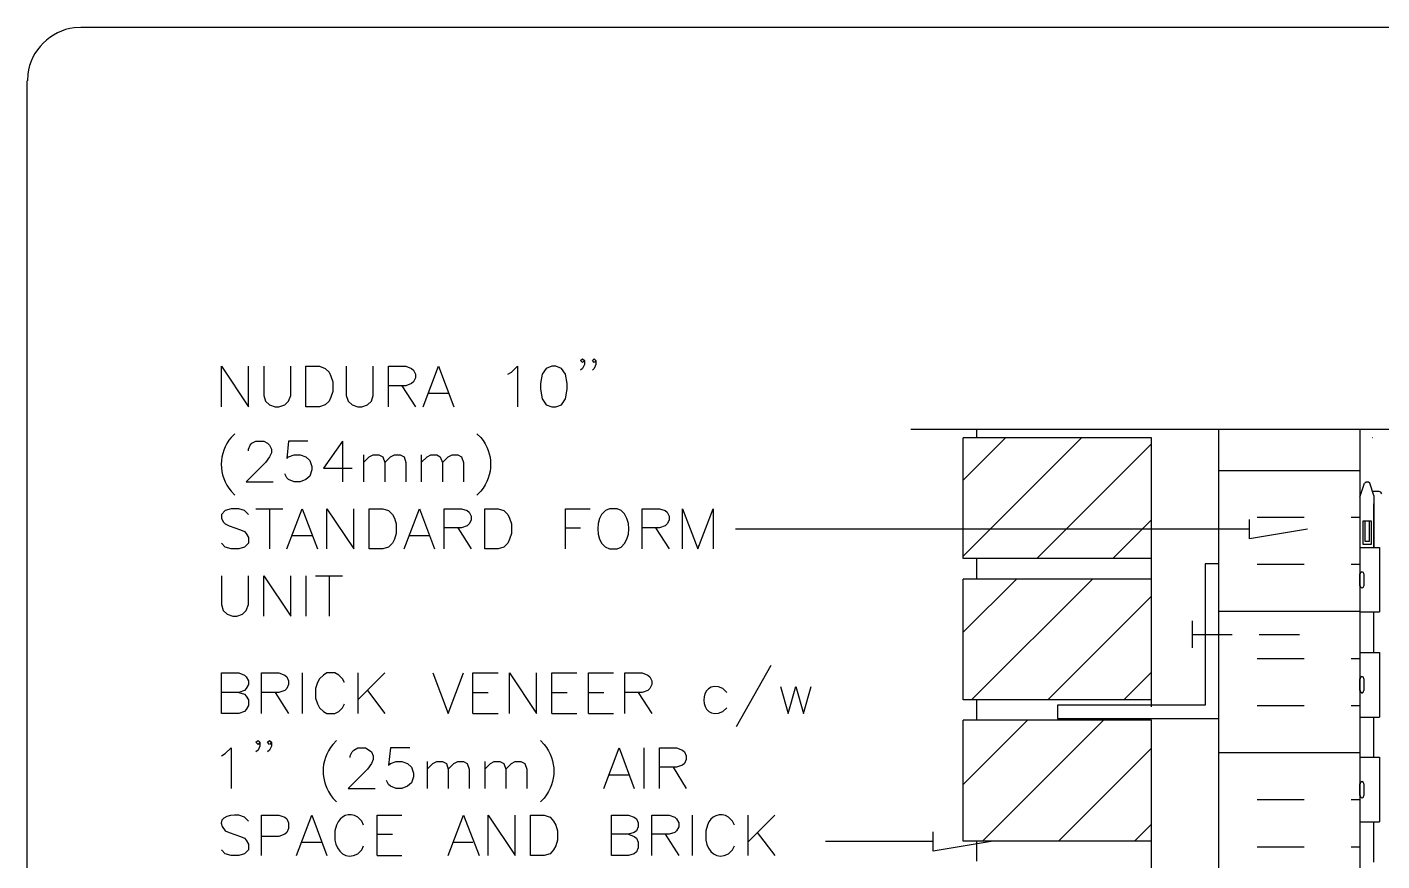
# Model space of a CAD drawing. Header units: millimetres. Extents: x 14 to 201, y 16 to 268.
# Drawn here: x 13.8 to 93.8, y 218.5 to 267.7 of the extents above; entities that cross this region are included whole.
import ezdxf

# ---------------------------------------------------------------- set-up
doc = ezdxf.new("R2010")
doc.units = ezdxf.units.MM
doc.layers.get('0').update_dxf_attribs({"linetype": 'CONTINUOUS'})

msp = doc.modelspace()

# ---------------------------------------------------------------- linework, layer by layer
at = {"color": 0}
for p, q in [((17.0174, 267.695), (16.6164, 267.674)), ((17.0174, 267.716), (198.121, 267.716)), ((13.8851, 264.943), (13.8644, 264.541)), ((13.8424, 55.4136), (13.8424, 264.541)), ((46.5032, 248.03), (46.6302, 248.136)), ((46.6302, 247.926), (46.5032, 248.03)), ((46.6302, 248.136), (46.736, 248.03)), ((46.736, 248.03), (46.6302, 247.926)), ((46.736, 248.03), (46.736, 247.799)), ((47.202, 248.03), (47.3082, 248.136)), ((47.3082, 247.926), (47.202, 248.03)), ((47.3082, 248.136), (47.4126, 248.03)), ((47.4126, 248.03), (47.3082, 247.926)), ((47.4126, 248.03), (47.4126, 247.799)), ((25.3159, 245.301), (25.3159, 247.693)), ((25.3159, 247.693), (26.9034, 245.301)), ((26.9034, 245.301), (26.9034, 247.693)), ((27.8129, 247.693), (27.8129, 245.979)), ((29.4004, 245.979), (29.4004, 247.693)), ((30.2893, 245.301), (30.2893, 247.693)), ((30.2893, 247.693), (31.094, 247.693)), ((31.094, 247.693), (31.4331, 247.566)), ((31.4331, 247.566), (31.6659, 247.354)), ((31.6659, 247.354), (31.7707, 247.121)), ((31.7707, 247.121), (31.8768, 246.782)), ((32.6815, 247.693), (32.6815, 245.979)), ((34.269, 245.979), (34.269, 247.693)), ((35.1786, 245.301), (35.1786, 247.693)), ((35.1786, 247.693), (36.1957, 247.693)), ((36.1957, 247.693), (36.5333, 247.566)), ((36.5333, 247.566), (36.6391, 247.46)), ((36.6391, 247.46), (36.7661, 247.227)), ((36.7661, 247.227), (36.7661, 247.015)), ((37.211, 245.301), (38.1208, 247.693)), ((38.1208, 247.693), (39.0317, 245.301)), ((42.2067, 247.227), (42.4395, 247.354)), ((42.4395, 247.354), (42.7785, 247.693)), ((42.7785, 247.693), (42.7785, 245.301)), ((44.2376, 247.227), (44.1332, 246.676)), ((44.4708, 247.566), (44.2376, 247.227)), ((44.8098, 247.693), (44.4708, 247.566)), ((45.0427, 247.693), (44.8098, 247.693)), ((45.3817, 247.566), (45.0427, 247.693)), ((45.6145, 247.227), (45.3817, 247.566)), ((45.7207, 246.676), (45.6145, 247.227)), ((46.6302, 247.566), (46.5032, 247.46)), ((46.736, 247.799), (46.6302, 247.566)), ((47.3082, 247.566), (47.202, 247.46)), ((47.4126, 247.799), (47.3082, 247.566)), ((31.8768, 246.782), (31.8768, 246.211)), ((36.1957, 246.549), (35.1786, 246.549)), ((35.9625, 246.549), (36.7661, 245.301)), ((36.5333, 246.676), (36.1957, 246.549)), ((36.6391, 246.782), (36.5333, 246.676)), ((36.7661, 247.015), (36.6391, 246.782)), ((44.1332, 246.676), (44.1332, 246.338)), ((44.1332, 246.338), (44.2376, 245.766)), ((45.6145, 245.766), (45.7207, 246.338)), ((45.7207, 246.338), (45.7207, 246.676)), ((27.8129, 245.979), (27.919, 245.64)), ((27.919, 245.64), (28.1519, 245.427)), ((29.0614, 245.427), (29.2737, 245.64)), ((29.2737, 245.64), (29.4004, 245.979)), ((31.6659, 245.64), (31.4331, 245.427)), ((31.7707, 245.872), (31.6659, 245.64)), ((31.8768, 246.211), (31.7707, 245.872)), ((32.6815, 245.979), (32.7877, 245.64)), ((32.7877, 245.64), (33.0206, 245.427)), ((33.9301, 245.427), (34.1629, 245.64)), ((34.1629, 245.64), (34.269, 245.979)), ((37.55, 246.105), (38.6927, 246.105)), ((44.2376, 245.766), (44.4708, 245.427)), ((45.3817, 245.427), (45.6145, 245.766)), ((28.1519, 245.427), (28.4909, 245.301)), ((28.4909, 245.301), (28.7018, 245.301)), ((28.7018, 245.301), (29.0614, 245.427)), ((31.094, 245.301), (30.2893, 245.301)), ((31.4331, 245.427), (31.094, 245.301)), ((33.0206, 245.427), (33.3582, 245.301)), ((33.3582, 245.301), (33.5911, 245.301)), ((33.5911, 245.301), (33.9301, 245.427)), ((44.4708, 245.427), (44.8098, 245.301)), ((44.8098, 245.301), (45.0427, 245.301)), ((45.0427, 245.301), (45.3817, 245.427)), ((105.155, 243.967), (65.997, 243.967)), ((69.8927, 243.48), (69.8927, 243.967)), ((84.1802, 185.229), (84.1802, 243.967)), ((92.498, 243.967), (92.498, 185.229)), ((26.0987, 243.713), (25.8864, 243.501)), ((27.0082, 243.036), (27.1143, 243.163)), ((27.1143, 243.163), (27.3472, 243.268)), ((27.3472, 243.268), (27.8129, 243.268)), ((27.8129, 243.268), (28.0252, 243.163)), ((28.0252, 243.163), (28.1519, 243.036)), ((29.2737, 243.268), (29.1676, 242.252)), ((30.4161, 243.268), (29.2737, 243.268)), ((32.4487, 243.268), (31.3269, 241.68)), ((32.4487, 243.268), (32.4487, 240.877)), ((40.386, 243.713), (40.6192, 243.501)), ((69.088, 236.347), (69.088, 243.48)), ((80.2005, 243.48), (69.088, 243.48)), ((80.2005, 227.605), (80.2005, 243.48)), ((26.9034, 242.804), (27.0082, 243.036)), ((26.9034, 242.697), (26.9034, 242.804)), ((28.1519, 242.358), (27.919, 242.019)), ((28.1519, 243.036), (28.2581, 242.804)), ((28.2581, 242.591), (28.1519, 242.358)), ((28.2581, 242.804), (28.2581, 242.591)), ((29.1676, 242.252), (29.2737, 242.358)), ((29.2737, 242.358), (29.6127, 242.465)), ((29.6127, 242.465), (29.9503, 242.465)), ((29.9503, 242.465), (30.2893, 242.358)), ((30.2893, 242.358), (30.5222, 242.126)), ((33.6972, 242.465), (33.6972, 240.877)), ((33.6972, 242.019), (34.0362, 242.358)), ((34.0362, 242.358), (34.269, 242.465)), ((34.269, 242.465), (34.6081, 242.465)), ((34.6081, 242.465), (34.8409, 242.358)), ((34.8409, 242.358), (34.9457, 242.019)), ((34.9457, 242.019), (35.2848, 242.358)), ((35.2848, 242.358), (35.5177, 242.465)), ((35.5177, 242.465), (35.8567, 242.465)), ((35.8567, 242.465), (36.0895, 242.358)), ((36.0895, 242.358), (36.1957, 242.019)), ((37.1052, 242.465), (37.1052, 240.877)), ((37.1052, 242.019), (37.4442, 242.358)), ((37.4442, 242.358), (37.677, 242.465)), ((37.677, 242.465), (38.016, 242.465)), ((38.016, 242.465), (38.2266, 242.358)), ((38.2266, 242.358), (38.3536, 242.019)), ((38.3536, 242.019), (38.6927, 242.358)), ((38.6927, 242.358), (38.9255, 242.465)), ((38.9255, 242.465), (39.2645, 242.465)), ((39.2645, 242.465), (39.4751, 242.358)), ((39.4751, 242.358), (39.6035, 242.019)), ((27.919, 242.019), (26.7753, 240.877)), ((30.5222, 242.126), (30.6489, 241.786)), ((30.6489, 241.576), (30.5222, 241.216)), ((30.6489, 241.786), (30.6489, 241.576)), ((31.3269, 241.68), (33.0206, 241.68)), ((34.9457, 242.019), (34.9457, 240.877)), ((36.1957, 242.019), (36.1957, 240.877)), ((38.3536, 242.019), (38.3536, 240.877)), ((39.6035, 242.019), (39.6035, 240.877)), ((26.7753, 240.877), (28.3628, 240.877)), ((29.1676, 241.11), (29.0614, 241.343)), ((29.2737, 241.004), (29.1676, 241.11)), ((29.6127, 240.877), (29.2737, 241.004)), ((29.9503, 240.877), (29.6127, 240.877)), ((30.2893, 241.004), (29.9503, 240.877)), ((30.5222, 241.216), (30.2893, 241.004)), ((92.498, 239.966), (92.7735, 240.792)), ((92.8797, 240.855), (92.7943, 240.792)), ((93.0067, 240.855), (92.8797, 240.855)), ((93.0906, 240.792), (93.0067, 240.855)), ((93.3235, 240.072), (93.0906, 240.792)), ((25.8864, 240.326), (26.0987, 240.093)), ((40.6192, 240.326), (40.386, 240.093)), ((93.26, 240.326), (93.6417, 240.326)), ((93.3235, 240.072), (93.3235, 237.003)), ((93.7465, 240.262), (93.6417, 240.305)), ((93.7892, 240.158), (93.7465, 240.262)), ((25.5268, 239.183), (25.3159, 238.951)), ((25.8864, 239.29), (25.5268, 239.183)), ((26.3315, 239.29), (25.8864, 239.29)), ((26.6706, 239.183), (26.3315, 239.29)), ((26.9034, 238.951), (26.6706, 239.183)), ((27.3472, 239.29), (28.9347, 239.29)), ((28.1519, 239.29), (28.1519, 236.918)), ((29.1676, 236.918), (30.0784, 239.29)), ((30.0784, 239.29), (30.9879, 236.918)), ((31.5378, 236.918), (31.5378, 239.29)), ((31.5378, 239.29), (33.1253, 236.918)), ((33.1253, 236.918), (33.1253, 239.29)), ((34.0362, 236.918), (34.0362, 239.29)), ((34.0362, 239.29), (34.8409, 239.29)), ((34.8409, 239.29), (35.1786, 239.183)), ((35.1786, 239.183), (35.4115, 238.951)), ((36.0895, 236.918), (36.999, 239.29)), ((36.999, 239.29), (37.8876, 236.918)), ((38.4598, 236.918), (38.4598, 239.29)), ((38.4598, 239.29), (39.4751, 239.29)), ((39.4751, 239.29), (39.8141, 239.183)), ((39.8141, 239.183), (39.9411, 239.077)), ((39.9411, 239.077), (40.0473, 238.844)), ((40.852, 236.918), (40.852, 239.29)), ((40.852, 239.29), (41.6348, 239.29)), ((41.6348, 239.29), (41.9735, 239.183)), ((41.9735, 239.183), (42.2067, 238.951)), ((45.6145, 236.918), (45.6145, 239.29)), ((45.6145, 239.29), (47.075, 239.29)), ((47.9848, 239.183), (47.7516, 238.951)), ((48.2177, 239.29), (47.9848, 239.183)), ((48.6625, 239.29), (48.2177, 239.29)), ((48.8957, 239.183), (48.6625, 239.29)), ((50.1442, 236.918), (50.1442, 239.29)), ((50.1442, 239.29), (51.1598, 239.29)), ((51.1598, 239.29), (51.4985, 239.183)), ((51.4985, 239.183), (51.6255, 239.077)), ((51.6255, 239.077), (51.7317, 238.844)), ((52.5141, 236.918), (52.5141, 239.29)), ((52.5141, 239.29), (53.425, 236.918)), ((53.425, 236.918), (54.3348, 239.29)), ((54.3348, 239.29), (54.3348, 236.918)), ((93.3235, 237.003), (93.3235, 239.586)), ((25.3159, 238.951), (25.3159, 238.738)), ((25.3159, 238.738), (25.4207, 238.505)), ((25.4207, 238.505), (25.5268, 238.401)), ((25.5268, 238.401), (25.7597, 238.274)), ((35.4115, 238.951), (35.5177, 238.738)), ((35.5177, 238.738), (35.6235, 238.401)), ((35.6235, 238.401), (35.6235, 237.829)), ((39.9411, 238.401), (39.8141, 238.274)), ((40.0473, 238.611), (39.9411, 238.401)), ((40.0473, 238.844), (40.0473, 238.611)), ((42.2067, 238.951), (42.3125, 238.738)), ((42.3125, 238.738), (42.4395, 238.401)), ((42.4395, 238.401), (42.4395, 237.829)), ((51.6255, 238.401), (51.4985, 238.274)), ((51.7317, 238.611), (51.6255, 238.401)), ((51.7317, 238.844), (51.7317, 238.611)), ((85.9786, 237.512), (85.9786, 238.654)), ((92.6881, 237.173), (92.6881, 238.57)), ((92.6881, 238.57), (93.176, 238.57)), ((92.8165, 237.363), (92.8165, 238.57)), ((92.8165, 238.57), (93.0494, 238.57)), ((93.0494, 238.57), (93.0494, 237.363)), ((93.176, 238.57), (93.176, 237.173)), ((25.7597, 238.274), (26.4377, 238.041)), ((26.4377, 238.041), (26.6706, 237.935)), ((26.6706, 237.935), (26.7753, 237.829)), ((26.7753, 237.829), (26.9034, 237.596)), ((26.9034, 237.596), (26.9034, 237.257)), ((29.5065, 237.702), (30.6489, 237.702)), ((35.5177, 237.49), (35.4115, 237.257)), ((35.6235, 237.829), (35.5177, 237.49)), ((36.4285, 237.702), (37.55, 237.702)), ((39.4751, 238.168), (38.4598, 238.168)), ((39.2645, 238.168), (40.0473, 236.918)), ((39.8141, 238.274), (39.4751, 238.168)), ((42.3125, 237.49), (42.2067, 237.257)), ((42.4395, 237.829), (42.3125, 237.49)), ((45.6145, 238.168), (46.5032, 238.168)), ((51.1598, 238.168), (50.1442, 238.168)), ((50.9266, 238.168), (51.7317, 236.918)), ((51.4985, 238.274), (51.1598, 238.168)), ((85.9786, 238.082), (55.6465, 238.082)), ((89.4084, 238.082), (85.9786, 237.512)), ((25.5268, 237.024), (25.3159, 237.257)), ((25.8864, 236.918), (25.5268, 237.024)), ((26.3315, 236.918), (25.8864, 236.918)), ((26.6706, 237.024), (26.3315, 236.918)), ((26.9034, 237.257), (26.6706, 237.024)), ((34.8409, 236.918), (34.0362, 236.918)), ((35.1786, 237.024), (34.8409, 236.918)), ((35.4115, 237.257), (35.1786, 237.024)), ((41.6348, 236.918), (40.852, 236.918)), ((41.9735, 237.024), (41.6348, 236.918)), ((42.2067, 237.257), (41.9735, 237.024)), ((48.2177, 236.918), (48.6625, 236.918)), ((48.6625, 236.918), (48.8957, 237.024)), ((92.498, 237.003), (93.6625, 237.003)), ((93.176, 237.173), (92.6881, 237.173)), ((93.0494, 237.363), (92.8165, 237.363)), ((93.6625, 237.003), (93.6625, 233.193)), ((80.2005, 236.347), (69.088, 236.347)), ((69.8927, 235.14), (69.8927, 236.347)), ((84.1802, 236.029), (83.3755, 236.029)), ((83.3755, 236.029), (83.3755, 227.691)), ((84.1802, 226.906), (84.1802, 236.029)), ((25.3159, 235.33), (25.3159, 233.638)), ((26.9034, 233.638), (26.9034, 235.33)), ((27.8129, 232.94), (27.8129, 235.33)), ((27.8129, 235.33), (29.4004, 232.94)), ((29.4004, 232.94), (29.4004, 235.33)), ((30.2893, 235.33), (30.2893, 232.94)), ((30.8612, 235.33), (32.4487, 235.33)), ((31.6659, 235.33), (31.6659, 232.94)), ((80.2005, 235.14), (69.088, 235.14)), ((69.088, 228.007), (69.088, 235.14)), ((92.498, 234.738), (92.498, 235.436)), ((92.498, 235.267), (92.5202, 235.267)), ((92.5407, 235.522), (92.5202, 235.436)), ((92.625, 235.563), (92.5407, 235.522)), ((92.7104, 235.522), (92.625, 235.563)), ((92.625, 235.563), (92.6469, 235.563)), ((92.7308, 235.436), (92.7104, 235.522)), ((92.753, 234.738), (92.753, 235.436)), ((92.498, 234.929), (92.5202, 234.929)), ((92.5202, 234.738), (92.5407, 234.654)), ((92.5407, 234.654), (92.625, 234.611)), ((92.625, 234.611), (92.7104, 234.654)), ((92.625, 234.611), (92.6469, 234.611)), ((92.7104, 234.654), (92.7308, 234.738)), ((25.3159, 233.638), (25.4207, 233.279)), ((26.7753, 233.279), (26.9034, 233.638)), ((25.4207, 233.279), (25.6536, 233.066)), ((25.6536, 233.066), (25.9926, 232.94)), ((25.9926, 232.94), (26.2254, 232.94)), ((26.2254, 232.94), (26.5644, 233.066)), ((26.5644, 233.066), (26.7753, 233.279)), ((92.498, 233.193), (93.6625, 233.193)), ((93.3235, 230.801), (93.3235, 233.193)), ((82.5927, 232.664), (82.5927, 231.077)), ((82.5927, 231.859), (84.963, 231.859)), ((86.5505, 231.859), (88.9427, 231.859)), ((92.498, 230.801), (93.6625, 230.801)), ((93.6625, 230.801), (93.6625, 226.992)), ((25.3159, 227.203), (25.3159, 229.595)), ((25.3159, 229.595), (26.3315, 229.595)), ((26.3315, 229.595), (26.6706, 229.468)), ((27.6862, 227.203), (27.6862, 229.595)), ((27.6862, 229.595), (28.7018, 229.595)), ((28.7018, 229.595), (29.0614, 229.468)), ((30.0784, 229.595), (30.0784, 227.203)), ((31.5378, 229.595), (31.3269, 229.468)), ((32.0036, 229.595), (31.5378, 229.595)), ((32.2364, 229.468), (32.0036, 229.595)), ((33.3582, 229.595), (33.3582, 227.203)), ((34.9457, 229.595), (33.3582, 228.007)), ((37.7832, 229.595), (38.6927, 227.203)), ((38.6927, 227.203), (39.6035, 229.595)), ((40.1532, 227.203), (40.1532, 229.595)), ((40.1532, 229.595), (41.6348, 229.595)), ((42.3125, 227.203), (42.3125, 229.595)), ((42.3125, 229.595), (43.9, 227.203)), ((43.9, 227.203), (43.9, 229.595)), ((44.8098, 227.203), (44.8098, 229.595)), ((44.8098, 229.595), (46.2911, 229.595)), ((46.9692, 227.203), (46.9692, 229.595)), ((46.9692, 229.595), (48.4505, 229.595)), ((49.1285, 227.203), (49.1285, 229.595)), ((49.1285, 229.595), (50.1442, 229.595)), ((50.1442, 229.595), (50.4832, 229.468)), ((57.7427, 230.039), (55.6891, 226.42)), ((26.6706, 229.468), (26.7753, 229.362)), ((26.7753, 228.684), (26.6706, 228.557)), ((26.7753, 229.362), (26.9034, 229.129)), ((26.9034, 228.917), (26.7753, 228.684)), ((26.9034, 229.129), (26.9034, 228.917)), ((29.0614, 229.468), (29.1676, 229.362)), ((29.1676, 228.684), (29.0614, 228.557)), ((29.1676, 229.362), (29.2737, 229.129)), ((29.2737, 228.917), (29.1676, 228.684)), ((29.2737, 229.129), (29.2737, 228.917)), ((30.9879, 229.023), (30.8612, 228.684)), ((30.8612, 228.684), (30.8612, 228.114)), ((31.094, 229.256), (30.9879, 229.023)), ((31.3269, 229.468), (31.094, 229.256)), ((32.4487, 229.256), (32.2364, 229.468)), ((32.5754, 229.023), (32.4487, 229.256)), ((50.4832, 229.468), (50.5876, 229.362)), ((50.5876, 228.684), (50.4832, 228.557)), ((50.5876, 229.362), (50.716, 229.129)), ((50.716, 228.917), (50.5876, 228.684)), ((50.716, 229.129), (50.716, 228.917)), ((55.1395, 228.451), (54.9067, 228.684)), ((58.3145, 228.79), (58.7583, 227.203)), ((58.7583, 227.203), (59.2032, 228.79)), ((59.2032, 228.79), (59.6692, 227.203)), ((59.6692, 227.203), (60.1126, 228.79)), ((92.498, 228.557), (92.498, 229.256)), ((92.498, 229.086), (92.5202, 229.086)), ((92.498, 228.727), (92.5202, 228.727)), ((92.5407, 229.342), (92.5202, 229.256)), ((92.625, 229.383), (92.5407, 229.342)), ((92.7104, 229.342), (92.625, 229.383)), ((92.625, 229.383), (92.6469, 229.383)), ((92.7308, 229.256), (92.7104, 229.342)), ((92.753, 228.557), (92.753, 229.256)), ((26.3315, 228.451), (25.3159, 228.451)), ((26.6706, 228.557), (26.3315, 228.451)), ((26.3315, 228.451), (26.6706, 228.346)), ((26.6706, 228.346), (26.7753, 228.22)), ((26.7753, 228.22), (26.9034, 228.007)), ((26.9034, 228.007), (26.9034, 227.668)), ((28.7018, 228.451), (27.6862, 228.451)), ((28.4909, 228.451), (29.2737, 227.203)), ((29.0614, 228.557), (28.7018, 228.451)), ((30.8612, 228.114), (30.9879, 227.774)), ((33.9301, 228.557), (34.9457, 227.203)), ((40.1532, 228.451), (41.0626, 228.451)), ((44.8098, 228.451), (45.7207, 228.451)), ((46.9692, 228.451), (47.8786, 228.451)), ((50.1442, 228.451), (49.1285, 228.451)), ((49.911, 228.451), (50.716, 227.203)), ((50.4832, 228.557), (50.1442, 228.451)), ((80.2005, 228.007), (69.088, 228.007)), ((69.8927, 226.8), (69.8927, 228.007)), ((92.5202, 228.557), (92.5407, 228.473)), ((92.5407, 228.473), (92.625, 228.431)), ((92.625, 228.431), (92.7104, 228.473)), ((92.625, 228.431), (92.6469, 228.431)), ((92.7104, 228.473), (92.7308, 228.557)), ((26.3315, 227.203), (25.3159, 227.203)), ((26.6706, 227.329), (26.3315, 227.203)), ((26.7753, 227.435), (26.6706, 227.329)), ((26.9034, 227.668), (26.7753, 227.435)), ((30.9879, 227.774), (31.094, 227.542)), ((31.094, 227.542), (31.3269, 227.329)), ((31.3269, 227.329), (31.5378, 227.203)), ((31.5378, 227.203), (32.0036, 227.203)), ((32.0036, 227.203), (32.2364, 227.329)), ((32.2364, 227.329), (32.4487, 227.542)), ((32.4487, 227.542), (32.5754, 227.774)), ((40.1532, 227.203), (41.6348, 227.203)), ((44.8098, 227.203), (46.2911, 227.203)), ((46.9692, 227.203), (48.4505, 227.203)), ((54.9067, 227.329), (55.1395, 227.542)), ((83.3755, 227.691), (74.6552, 227.691)), ((74.6552, 227.691), (74.6552, 226.906)), ((80.2005, 226.8), (69.088, 226.8)), ((69.088, 219.668), (69.088, 226.8)), ((74.6552, 226.906), (84.1802, 226.906)), ((80.2005, 185.229), (80.2005, 226.8)), ((92.498, 226.992), (93.6625, 226.992)), ((93.3235, 224.62), (93.3235, 226.992)), ((27.3472, 225.509), (27.4739, 225.615)), ((27.4739, 225.382), (27.3472, 225.509)), ((27.4739, 225.615), (27.5801, 225.509)), ((27.5801, 225.509), (27.4739, 225.382)), ((27.5801, 225.509), (27.5801, 225.276)), ((28.0252, 225.509), (28.1519, 225.615)), ((28.1519, 225.382), (28.0252, 225.509)), ((28.1519, 225.615), (28.2581, 225.509)), ((28.2581, 225.509), (28.1519, 225.382)), ((28.2581, 225.509), (28.2581, 225.276)), ((32.1097, 225.615), (31.8768, 225.382)), ((44.1332, 225.615), (44.366, 225.382)), ((25.3159, 224.706), (25.5268, 224.832)), ((25.5268, 224.832), (25.8864, 225.171)), ((25.8864, 225.171), (25.8864, 222.779)), ((27.4739, 225.045), (27.3472, 224.939)), ((27.5801, 225.276), (27.4739, 225.045)), ((28.1519, 225.045), (28.0252, 224.939)), ((28.2581, 225.276), (28.1519, 225.045)), ((32.9144, 224.706), (33.0206, 224.939)), ((32.9144, 224.599), (32.9144, 224.706)), ((33.0206, 224.939), (33.1253, 225.045)), ((33.1253, 225.045), (33.3582, 225.171)), ((33.3582, 225.171), (33.8239, 225.171)), ((33.8239, 225.171), (34.0362, 225.045)), ((34.0362, 225.045), (34.1629, 224.939)), ((34.1629, 224.939), (34.269, 224.706)), ((34.269, 224.706), (34.269, 224.493)), ((35.2848, 225.171), (35.1786, 224.154)), ((36.4285, 225.171), (35.2848, 225.171)), ((47.8786, 222.779), (48.7895, 225.171)), ((48.7895, 225.171), (49.6782, 222.779)), ((50.25, 225.171), (50.25, 222.779)), ((51.1598, 222.779), (51.1598, 225.171)), ((51.1598, 225.171), (52.1751, 225.171)), ((52.1751, 225.171), (52.5141, 225.045)), ((52.5141, 225.045), (52.6411, 224.939)), ((52.6411, 224.939), (52.7473, 224.706)), ((52.7473, 224.706), (52.7473, 224.493)), ((33.9301, 223.921), (32.7877, 222.779)), ((34.1629, 224.26), (33.9301, 223.921)), ((34.269, 224.493), (34.1629, 224.26)), ((35.1786, 224.154), (35.2848, 224.26)), ((35.2848, 224.26), (35.6235, 224.367)), ((35.6235, 224.367), (35.9625, 224.367)), ((35.9625, 224.367), (36.3001, 224.26)), ((36.3001, 224.26), (36.5333, 224.028)), ((36.5333, 224.028), (36.6391, 223.689)), ((37.4442, 224.367), (37.4442, 222.779)), ((37.4442, 223.921), (37.7832, 224.26)), ((37.7832, 224.26), (38.016, 224.367)), ((38.016, 224.367), (38.3536, 224.367)), ((38.3536, 224.367), (38.5865, 224.26)), ((38.5865, 224.26), (38.6927, 223.921)), ((38.6927, 223.921), (39.0317, 224.26)), ((38.6927, 223.921), (38.6927, 222.779)), ((39.0317, 224.26), (39.2645, 224.367)), ((39.2645, 224.367), (39.6035, 224.367)), ((39.6035, 224.367), (39.8141, 224.26)), ((39.8141, 224.26), (39.9411, 223.921)), ((39.9411, 223.921), (39.9411, 222.779)), ((40.852, 224.367), (40.852, 222.779)), ((40.852, 223.921), (41.191, 224.26)), ((41.191, 224.26), (41.4016, 224.367)), ((41.4016, 224.367), (41.7407, 224.367)), ((41.7407, 224.367), (41.9735, 224.26)), ((41.9735, 224.26), (42.1005, 223.921)), ((42.1005, 223.921), (42.4395, 224.26)), ((42.1005, 223.921), (42.1005, 222.779)), ((42.4395, 224.26), (42.6501, 224.367)), ((42.6501, 224.367), (42.9891, 224.367)), ((42.9891, 224.367), (43.2223, 224.26)), ((43.2223, 224.26), (43.3282, 223.921)), ((43.3282, 223.921), (43.3282, 222.779)), ((52.1751, 224.028), (51.1598, 224.028)), ((51.9645, 224.028), (52.7473, 222.779)), ((52.5141, 224.154), (52.1751, 224.028)), ((52.6411, 224.26), (52.5141, 224.154)), ((52.7473, 224.493), (52.6411, 224.26)), ((92.498, 224.62), (93.6625, 224.62)), ((93.6625, 224.62), (93.6625, 220.811)), ((35.1786, 223.012), (35.0518, 223.245)), ((36.5333, 223.118), (36.3001, 222.906)), ((36.6391, 223.457), (36.5333, 223.118)), ((36.6391, 223.689), (36.6391, 223.457)), ((48.2177, 223.584), (49.3391, 223.584)), ((92.5407, 223.139), (92.5202, 223.055)), ((92.625, 223.182), (92.5407, 223.139)), ((92.7104, 223.139), (92.625, 223.182)), ((92.625, 223.182), (92.6469, 223.182)), ((92.7308, 223.055), (92.7104, 223.139)), ((32.7877, 222.779), (34.3752, 222.779)), ((35.2848, 222.906), (35.1786, 223.012)), ((35.6235, 222.779), (35.2848, 222.906)), ((35.9625, 222.779), (35.6235, 222.779)), ((36.3001, 222.906), (35.9625, 222.779)), ((92.498, 222.356), (92.498, 223.055)), ((92.498, 222.885), (92.5202, 222.885)), ((92.498, 222.546), (92.5202, 222.546)), ((92.5202, 222.356), (92.5407, 222.271)), ((92.7104, 222.271), (92.7308, 222.356)), ((92.753, 222.356), (92.753, 223.055)), ((31.8768, 222.207), (32.1097, 221.996)), ((44.366, 222.207), (44.1332, 221.996)), ((92.5407, 222.271), (92.625, 222.229)), ((92.625, 222.229), (92.7104, 222.271)), ((92.625, 222.229), (92.6469, 222.229)), ((26.6706, 221.085), (26.3315, 221.192)), ((26.9034, 220.853), (26.6706, 221.085)), ((27.6862, 218.821), (27.6862, 221.192)), ((27.6862, 221.192), (28.7018, 221.192)), ((28.7018, 221.192), (29.0614, 221.085)), ((29.0614, 221.085), (29.1676, 220.979)), ((29.1676, 220.979), (29.2737, 220.746)), ((29.2737, 220.746), (29.2737, 220.409)), ((29.7394, 218.821), (30.6489, 221.192)), ((30.6489, 221.192), (31.5378, 218.821)), ((33.5911, 220.853), (33.3582, 221.085)), ((33.6972, 220.62), (33.5911, 220.853)), ((34.5019, 218.821), (34.5019, 221.192)), ((34.5019, 221.192), (35.9625, 221.192)), ((38.6927, 218.821), (39.6035, 221.192)), ((39.6035, 221.192), (40.513, 218.821)), ((41.0626, 218.821), (41.0626, 221.192)), ((41.0626, 221.192), (42.6501, 218.821)), ((42.6501, 218.821), (42.6501, 221.192)), ((43.561, 218.821), (43.561, 221.192)), ((43.561, 221.192), (44.366, 221.192)), ((44.366, 221.192), (44.7036, 221.085)), ((44.7036, 221.085), (44.9157, 220.853)), ((44.9157, 220.853), (45.0427, 220.62)), ((48.3235, 218.821), (48.3235, 221.192)), ((48.3235, 221.192), (49.3391, 221.192)), ((49.3391, 221.192), (49.6782, 221.085)), ((49.6782, 221.085), (49.8052, 220.979)), ((49.8052, 220.979), (49.911, 220.746)), ((49.911, 220.746), (49.911, 220.514)), ((50.716, 218.821), (50.716, 221.192)), ((50.716, 221.192), (51.7317, 221.192)), ((51.7317, 221.192), (52.0707, 221.085)), ((52.0707, 221.085), (52.1751, 220.979)), ((52.1751, 220.979), (52.3035, 220.746)), ((52.3035, 220.746), (52.3035, 220.514)), ((53.086, 221.192), (53.086, 218.821)), ((55.4785, 220.853), (55.2457, 221.085)), ((55.5833, 220.62), (55.4785, 220.853)), ((56.388, 221.192), (56.388, 218.821)), ((57.9755, 221.192), (56.388, 219.604)), ((92.498, 220.811), (93.6625, 220.811)), ((93.3235, 218.419), (93.3235, 220.811)), ((25.5268, 220.282), (25.7597, 220.176)), ((25.7597, 220.176), (26.4377, 219.943)), ((26.4377, 219.943), (26.6706, 219.837)), ((28.7018, 219.943), (27.6862, 219.943)), ((29.0614, 220.07), (28.7018, 219.943)), ((29.1676, 220.176), (29.0614, 220.07)), ((29.2737, 220.409), (29.1676, 220.176)), ((32.1097, 220.62), (32.0036, 220.282)), ((32.0036, 220.282), (32.0036, 219.731)), ((34.5019, 220.07), (35.4115, 220.07)), ((45.0427, 220.62), (45.1485, 220.282)), ((45.1485, 220.282), (45.1485, 219.731)), ((49.3391, 220.07), (48.3235, 220.07)), ((49.6782, 220.176), (49.3391, 220.07)), ((49.3391, 220.07), (49.6782, 219.943)), ((49.8052, 220.282), (49.6782, 220.176)), ((49.6782, 219.943), (49.8052, 219.837)), ((49.911, 220.514), (49.8052, 220.282)), ((51.7317, 220.07), (50.716, 220.07)), ((51.4985, 220.07), (52.3035, 218.821)), ((52.0707, 220.176), (51.7317, 220.07)), ((52.1751, 220.282), (52.0707, 220.176)), ((52.3035, 220.514), (52.1751, 220.282)), ((53.9958, 220.62), (53.891, 220.282)), ((53.891, 220.282), (53.891, 219.731)), ((56.9376, 220.176), (57.9755, 218.821)), ((67.3104, 219.075), (67.3104, 220.217)), ((25.5268, 218.926), (25.3159, 219.159)), ((26.6706, 219.837), (26.7753, 219.731)), ((26.9034, 219.159), (26.6706, 218.926)), ((26.7753, 219.731), (26.9034, 219.498)), ((26.9034, 219.498), (26.9034, 219.159)), ((30.0784, 219.604), (31.2002, 219.604)), ((33.3582, 218.926), (33.5911, 219.159)), ((33.5911, 219.159), (33.6972, 219.392)), ((39.0317, 219.604), (40.1532, 219.604)), ((44.9157, 219.159), (44.7036, 218.926)), ((45.0427, 219.392), (44.9157, 219.159)), ((45.1485, 219.731), (45.0427, 219.392)), ((49.8052, 219.837), (49.911, 219.604)), ((49.911, 219.265), (49.8052, 219.032)), ((49.911, 219.604), (49.911, 219.265)), ((55.2457, 218.926), (55.4785, 219.159)), ((55.4785, 219.159), (55.5833, 219.392)), ((67.3104, 219.647), (60.9604, 219.647)), ((70.739, 219.647), (67.3104, 219.075)), ((80.2005, 219.668), (69.088, 219.668)), ((69.8927, 218.482), (69.8927, 219.668)), ((25.8864, 218.821), (25.5268, 218.926)), ((26.3315, 218.821), (25.8864, 218.821)), ((26.6706, 218.926), (26.3315, 218.821)), ((34.5019, 218.821), (35.9625, 218.821)), ((44.366, 218.821), (43.561, 218.821)), ((44.7036, 218.926), (44.366, 218.821)), ((49.3391, 218.821), (48.3235, 218.821)), ((49.6782, 218.926), (49.3391, 218.821)), ((49.8052, 219.032), (49.6782, 218.926))]:
    msp.add_line(p, q, dxfattribs=at)
at = {"color": 252}
for p, q in [((69.088, 240.983), (71.5864, 243.48)), ((69.088, 236.495), (76.0734, 243.48)), ((73.4275, 236.347), (80.2005, 243.12)), ((93.2173, 243.501), (93.2395, 243.501)), ((84.1802, 241.554), (92.498, 241.554)), ((77.9141, 236.347), (80.2005, 238.633)), ((86.4443, 238.781), (89.2168, 238.781)), ((91.991, 238.781), (92.498, 238.781)), ((86.4443, 236.008), (89.2168, 236.008)), ((91.991, 236.008), (92.498, 236.008)), ((69.088, 232.008), (72.2422, 235.14)), ((69.5745, 228.007), (76.7292, 235.14)), ((74.0833, 228.007), (80.2005, 234.124)), ((84.1802, 233.236), (92.498, 233.236)), ((86.4443, 230.441), (89.2168, 230.441)), ((91.991, 230.441), (92.498, 230.441)), ((78.5703, 228.007), (80.2005, 229.638)), ((86.4443, 227.668), (89.2168, 227.668)), ((91.991, 227.668), (92.498, 227.668)), ((69.088, 223.012), (72.8761, 226.8)), ((70.2303, 219.668), (77.3645, 226.8)), ((74.7187, 219.668), (80.2005, 225.149)), ((84.1802, 224.896), (92.498, 224.896)), ((86.4443, 222.123), (89.2168, 222.123)), ((91.991, 222.123), (92.498, 222.123)), ((79.2057, 219.668), (80.2005, 220.663)), ((86.4443, 219.329), (89.2168, 219.329)), ((91.991, 219.329), (92.498, 219.329))]:
    msp.add_line(p, q, dxfattribs=at)
at = {"color": 0}
for points in [[(16.6164, 267.674), (15.2342, 267.509), (14.0395, 266.331), (13.8851, 264.943)], [(25.8864, 243.501), (25.1134, 242.597), (25.0996, 241.228), (25.8864, 240.326)], [(40.6192, 243.501), (41.3865, 242.525), (41.4016, 241.301), (40.6192, 240.326)], [(48.8957, 237.024), (49.5074, 237.472), (49.5254, 238.738), (48.8957, 239.183)], [(47.7516, 238.951), (47.3438, 238.363), (47.4694, 237.12), (48.2177, 236.918)], [(54.9067, 228.684), (53.3742, 229.398), (53.4278, 226.574), (54.9067, 227.329)], [(31.8768, 225.382), (31.1065, 224.369), (31.1368, 223.227), (31.8768, 222.207)], [(44.366, 225.382), (45.1362, 224.369), (45.1058, 223.227), (44.366, 222.207)], [(26.3315, 221.192), (25.6853, 221.286), (24.897, 220.979), (25.5268, 220.282)], [(33.3582, 221.085), (32.8331, 221.397), (32.3274, 221.166), (32.1097, 220.62)], [(55.2457, 221.085), (54.7716, 221.393), (54.1472, 221.157), (53.9958, 220.62)], [(32.0036, 219.731), (32.1372, 219.057), (32.6402, 218.521), (33.3582, 218.926)], [(53.891, 219.731), (54.011, 219.023), (54.5469, 218.538), (55.2457, 218.926)]]:
    msp.add_open_spline(points, degree=3, dxfattribs=at)

doc.saveas('drawing.dxf')
